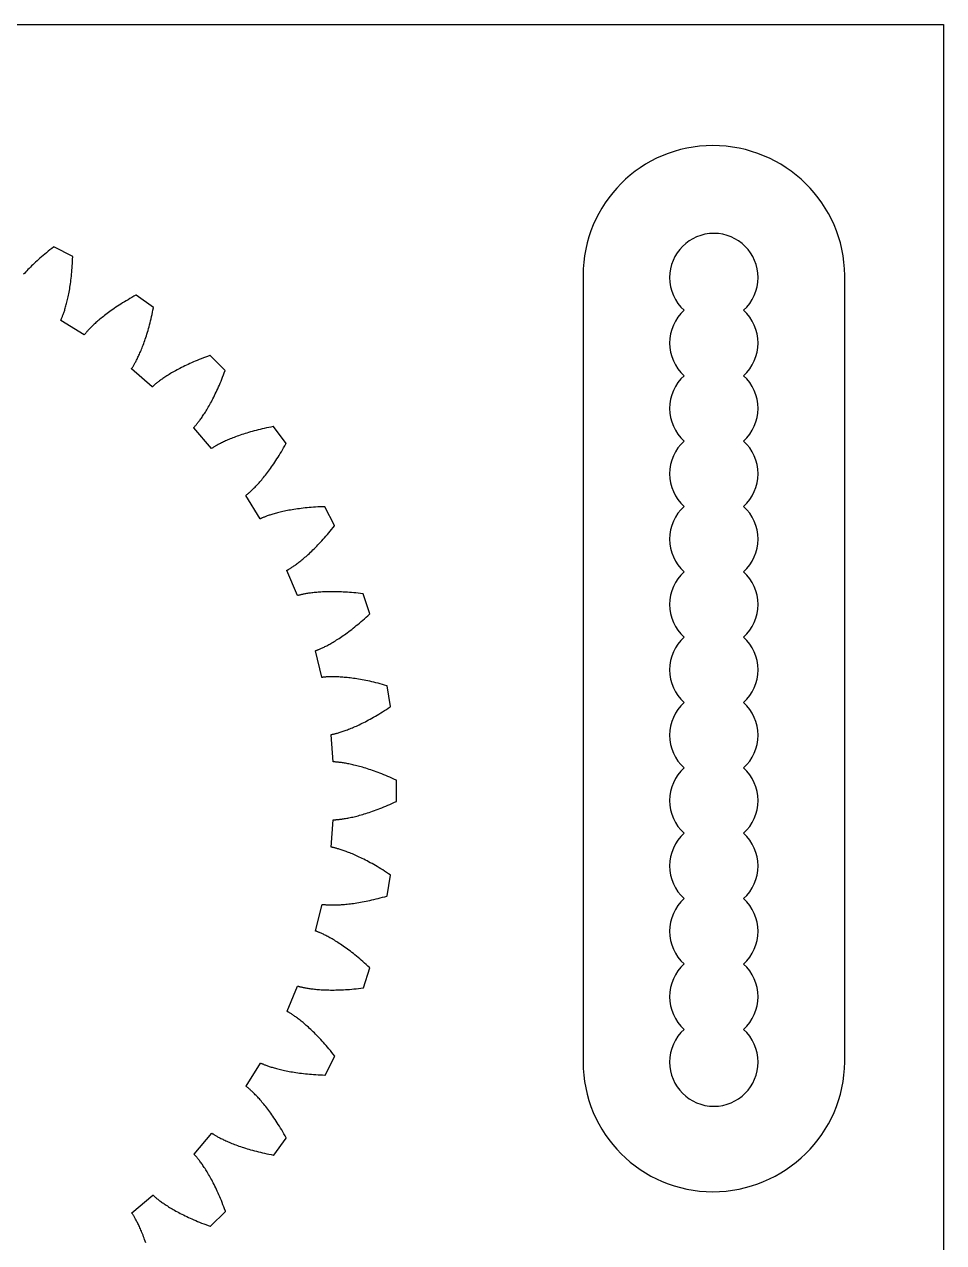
# Model space of a CAD drawing. Extents: x -2 to 209, y 10 to 300.
# Drawn here: x 103.7 to 209.2, y 160.7 to 300.5 of the extents above; entities that cross this region are included whole.
import ezdxf

# ---------------------------------------------------------------- set-up
doc = ezdxf.new("R2010")
doc.units = 0
doc.layers.add('snijden', color=7, linetype='CONTINUOUS')

msp = doc.modelspace()

# ---------------------------------------------------------------- linework, layer by layer
at = {"layer": 'snijden', "color": 7}
msp.add_lwpolyline([(-1.699724, 300.479777), (209.150286, 300.479777), (209.150286, 9.629767), (-1.699724, 9.629767), (-1.699724, 300.479777)], close=True, dxfattribs=at)
at = {"layer": 'snijden', "color": 1}
msp.add_lwpolyline([(117.642164, 160.689593), (117.579865, 160.871153), (117.517564, 161.047521), (117.455265, 161.218961), (117.393164, 161.385421), (117.331265, 161.546901), (117.269665, 161.703442), (117.208565, 161.855101), (117.147964, 162.001781), (117.087864, 162.143642), (117.028365, 162.280543), (116.969664, 162.412562), (116.911665, 162.539861), (116.854666, 162.662263), (116.798466, 162.779942), (116.743464, 162.892903), (116.689465, 163.001011), (116.636665, 163.104561), (116.585264, 163.203362), (116.535065, 163.297461), (116.486464, 163.387062), (116.439164, 163.472163), (116.393664, 163.552662), (116.349764, 163.628561), (116.307664, 163.700162), (116.267365, 163.767163), (116.228963, 163.829763), (116.192565, 163.888062), (116.158163, 163.942161), (116.125866, 163.991863), (116.095764, 164.037363), (116.067864, 164.078562), (116.042358, 164.115661), (116.046353, 164.126456), (118.439285, 166.157157), (118.450794, 166.160147), (118.483594, 166.129347), (118.520496, 166.095546), (118.560895, 166.058947), (118.605395, 166.019447), (118.653695, 165.977145), (118.706096, 165.932346), (118.762394, 165.884946), (118.822795, 165.834945), (118.887393, 165.782547), (118.956095, 165.727646), (119.029094, 165.670546), (119.106294, 165.611047), (119.187894, 165.549245), (119.273696, 165.485446), (119.363995, 165.419547), (119.458796, 165.351747), (119.558094, 165.282045), (119.661855, 165.210346), (119.770065, 165.136845), (119.883044, 165.061846), (120.000585, 164.985146), (120.122715, 164.906945), (120.249654, 164.827147), (120.381374, 164.746145), (120.517804, 164.663746), (120.658996, 164.580045), (120.805205, 164.495246), (120.956144, 164.409346), (121.112045, 164.322446), (121.272734, 164.234645), (121.438636, 164.146046), (121.609384, 164.056646), (121.785105, 163.966545), (121.966064, 163.875745), (122.151876, 163.784546), (122.342854, 163.692847), (122.538895, 163.600645), (122.740095, 163.508247), (122.946485, 163.415746), (123.158004, 163.323147), (123.374706, 163.230445), (123.596596, 163.137846), (123.823793, 163.045345), (124.056016, 162.953045), (124.293675, 162.860946), (124.536536, 162.769345), (124.784554, 162.678246), (125.038025, 162.587645), (125.070124, 162.576347), (125.071182, 162.576083), (125.071447, 162.576072), (126.791265, 164.285003), (126.791275, 164.285267), (126.790746, 164.286326), (126.779449, 164.318025), (126.688051, 164.569554), (126.596151, 164.815955), (126.50375, 165.057054), (126.41095, 165.293076), (126.317949, 165.523774), (126.224649, 165.749284), (126.131251, 165.969515), (126.037851, 166.184714), (125.944249, 166.394774), (125.850949, 166.599604), (125.75785, 166.799454), (125.66505, 166.994196), (125.57265, 167.183764), (125.480649, 167.368295), (125.389251, 167.547876), (125.298351, 167.722334), (125.20825, 167.891906), (125.119051, 168.056514), (125.03055, 168.216245), (124.942851, 168.371016), (124.856251, 168.520876), (124.77075, 168.665894), (124.686351, 168.806184), (124.603349, 168.941545), (124.521651, 169.072305), (124.44135, 169.198305), (124.362551, 169.319746), (124.285251, 169.436374), (124.209551, 169.548494), (124.13565, 169.656026), (124.06345, 169.758986), (123.993151, 169.857485), (123.92465, 169.951486), (123.858351, 170.041085), (123.794049, 170.126384), (123.731949, 170.207386), (123.671949, 170.283985), (123.614349, 170.356484), (123.559149, 170.424585), (123.506251, 170.488786), (123.455851, 170.548786), (123.408051, 170.604785), (123.362749, 170.656786), (123.320249, 170.704784), (123.280551, 170.748885), (123.24365, 170.789186), (123.209751, 170.825685), (123.178649, 170.858486), (123.180766, 170.869598), (125.224326, 173.247258), (125.235121, 173.251253), (125.272522, 173.225959), (125.314221, 173.198357), (125.36002, 173.168457), (125.410021, 173.136358), (125.464522, 173.102359), (125.52322, 173.066158), (125.586321, 173.027958), (125.653821, 172.987958), (125.725822, 172.946159), (125.802321, 172.902559), (125.883421, 172.857357), (125.969022, 172.810558), (126.059322, 172.762258), (126.154122, 172.712559), (126.253621, 172.661457), (126.357912, 172.609157), (126.466812, 172.555658), (126.58059, 172.501059), (126.699042, 172.445459), (126.822462, 172.388857), (126.95066, 172.331358), (127.083532, 172.273157), (127.22157, 172.214158), (127.364292, 172.154558), (127.512051, 172.094357), (127.6648, 172.033757), (127.82242, 171.972757), (127.985023, 171.911257), (128.15276, 171.849657), (128.325383, 171.787959), (128.503061, 171.726057), (128.68575, 171.664359), (128.873581, 171.602557), (129.06648, 171.541158), (129.26446, 171.479857), (129.46747, 171.419058), (129.675681, 171.358659), (129.88893, 171.298758), (130.107272, 171.239359), (130.330842, 171.180759), (130.559511, 171.122759), (130.79317, 171.065657), (131.032062, 171.009658), (131.276061, 170.954558), (131.525251, 170.900557), (131.77956, 170.847857), (132.038992, 170.796457), (132.303552, 170.746157), (132.33695, 170.740151), (132.338008, 170.739921), (132.338257, 170.740029), (133.767666, 172.695091), (133.767618, 172.69562), (133.767089, 172.696414), (133.750791, 172.726015), (133.621021, 172.960336), (133.491441, 173.189385), (133.362142, 173.413215), (133.233271, 173.631864), (133.105123, 173.845325), (132.977443, 174.053504), (132.850422, 174.256606), (132.724231, 174.454586), (132.598962, 174.647615), (132.474523, 174.835504), (132.351042, 175.018304), (132.228773, 175.196155), (132.107652, 175.369155), (131.987721, 175.537174), (131.869132, 175.700284), (131.751983, 175.858526), (131.636233, 176.012024), (131.522041, 176.160714), (131.409421, 176.304595), (131.298561, 176.443895), (131.18951, 176.578494), (131.082222, 176.708516), (130.976992, 176.833944), (130.873632, 176.954845), (130.772281, 177.071265), (130.673181, 177.183324), (130.576182, 177.290964), (130.481483, 177.394115), (130.389082, 177.493016), (130.299082, 177.587716), (130.211581, 177.678214), (130.126682, 177.764515), (130.04438, 177.846915), (129.964781, 177.925115), (129.887882, 177.999315), (129.813783, 178.069514), (129.74248, 178.136014), (129.674083, 178.198514), (129.608681, 178.257315), (129.546482, 178.312415), (129.487181, 178.363815), (129.431182, 178.411615), (129.378382, 178.455813), (129.328881, 178.496715), (129.282582, 178.534014), (129.239783, 178.568116), (129.200481, 178.598916), (129.164583, 178.626414), (129.165376, 178.637924), (130.809116, 181.303934), (130.819223, 181.30994), (130.860022, 181.290731), (130.905523, 181.269829), (130.955423, 181.247419), (131.009922, 181.223527), (131.069022, 181.198339), (131.132622, 181.171637), (131.201022, 181.143739), (131.274024, 181.114738), (131.351721, 181.084737), (131.434224, 181.053638), (131.521422, 181.021637), (131.613323, 180.988839), (131.710023, 180.955237), (131.811562, 180.920838), (131.917842, 180.885937), (132.029163, 180.850539), (132.145233, 180.814637), (132.266063, 180.778538), (132.391891, 180.742038), (132.522592, 180.705338), (132.658183, 180.668437), (132.798712, 180.631538), (132.944333, 180.594737), (133.094711, 180.557939), (133.250062, 180.521437), (133.410423, 180.485139), (133.575822, 180.449338), (133.746124, 180.414037), (133.921294, 180.379239), (134.101612, 180.345039), (134.286903, 180.311739), (134.477022, 180.279139), (134.672242, 180.247437), (134.872442, 180.216539), (135.077663, 180.186839), (135.287811, 180.158137), (135.502851, 180.130639), (135.722892, 180.104631), (135.947952, 180.079839), (136.177972, 180.056635), (136.412833, 180.035045), (136.652791, 180.015149), (136.897523, 179.996839), (137.147173, 179.980329), (137.401731, 179.96583), (137.661282, 179.95313), (137.925572, 179.942441), (138.194661, 179.933445), (138.228663, 179.932651), (138.229721, 179.932554), (138.229959, 179.932651), (139.333729, 182.085884), (139.33374, 182.086148), (139.332946, 182.086942), (139.312256, 182.113742), (139.147023, 182.325043), (138.982995, 182.531082), (138.820036, 182.732094), (138.658454, 182.928073), (138.498135, 183.118962), (138.339195, 183.304803), (138.181884, 183.485712), (138.026063, 183.661652), (137.871824, 183.832774), (137.719316, 183.999022), (137.568675, 184.160452), (137.419855, 184.317173), (137.273014, 184.469123), (137.128126, 184.616433), (136.985274, 184.759144), (136.844595, 184.897312), (136.706115, 185.030942), (136.569916, 185.160083), (136.436026, 185.284744), (136.304674, 185.405013), (136.175634, 185.521093), (136.049266, 185.632853), (135.925494, 185.740404), (135.804333, 185.843742), (135.686035, 185.943043), (135.570426, 186.038243), (135.457774, 186.129442), (135.347924, 186.216643), (135.241194, 186.300143), (135.137374, 186.379743), (135.036724, 186.455543), (134.939125, 186.527542), (134.845025, 186.596043), (134.754025, 186.661043), (134.666323, 186.722341), (134.582024, 186.780042), (134.501223, 186.834644), (134.423825, 186.885944), (134.350024, 186.933841), (134.279825, 186.978442), (134.213224, 187.020143), (134.150425, 187.058643), (134.091423, 187.094242), (134.036025, 187.126842), (133.984524, 187.156544), (133.936925, 187.183542), (133.893123, 187.207751), (133.853523, 187.229341), (133.85273, 187.240851), (135.056258, 190.129481), (135.065254, 190.136466), (135.108754, 190.123872), (135.156953, 190.110273), (135.209754, 190.095879), (135.267454, 190.080692), (135.329755, 190.064791), (135.397055, 190.048387), (135.468955, 190.03148), (135.545655, 190.01407), (135.627155, 189.996475), (135.713454, 189.978484), (135.804555, 189.960492), (135.900554, 189.942289), (136.001395, 189.924085), (136.107014, 189.905988), (136.217514, 189.887996), (136.333055, 189.87019), (136.453245, 189.852701), (136.578414, 189.835794), (136.708433, 189.819205), (136.843254, 189.803303), (136.983055, 189.78801), (137.127774, 189.773299), (137.277173, 189.759594), (137.431624, 189.74618), (137.590734, 189.73467), (137.754894, 189.72406), (137.923754, 189.714059), (138.097495, 189.705063), (138.276134, 189.698052), (138.459594, 189.692046), (138.647773, 189.688051), (138.840766, 189.685934), (139.038573, 189.684876), (139.241183, 189.685405), (139.448463, 189.687521), (139.660484, 189.691517), (139.877255, 189.697523), (140.098695, 189.705513), (140.324845, 189.716123), (140.555615, 189.729035), (140.791083, 189.744142), (141.031203, 189.761631), (141.275774, 189.781528), (141.524945, 189.804123), (141.778715, 189.829232), (142.036885, 189.857133), (142.299664, 189.887734), (142.566874, 189.921233), (142.600474, 189.925228), (142.601532, 189.925408), (142.601773, 189.925517), (143.352763, 192.223838), (143.352652, 192.224077), (143.351859, 192.22487), (143.327252, 192.247968), (143.130791, 192.431026), (142.936243, 192.609127), (142.743753, 192.782358), (142.553293, 192.950686), (142.364783, 193.114357), (142.178672, 193.273308), (141.994713, 193.427428), (141.813063, 193.577058), (141.633893, 193.722137), (141.457071, 193.862596), (141.282793, 193.998677), (141.111232, 194.130318), (140.942153, 194.257699), (140.775812, 194.380637), (140.612302, 194.499467), (140.451594, 194.614037), (140.293783, 194.724368), (140.138901, 194.830786), (139.987113, 194.933217), (139.838422, 195.031618), (139.692772, 195.126217), (139.550283, 195.216916), (139.411094, 195.303917), (139.275182, 195.387218), (139.142623, 195.466818), (139.013541, 195.542917), (138.887814, 195.615418), (138.765632, 195.684618), (138.646993, 195.750417), (138.532023, 195.812917), (138.420713, 195.872017), (138.312962, 195.928217), (138.209113, 195.981218), (138.109074, 196.031216), (138.012871, 196.078217), (137.920373, 196.122217), (137.831973, 196.163516), (137.747573, 196.201918), (137.667172, 196.237816), (137.590773, 196.271217), (137.518672, 196.301917), (137.450473, 196.330217), (137.386272, 196.356225), (137.326473, 196.379826), (137.271072, 196.401231), (137.219772, 196.42044), (137.172872, 196.437452), (137.130174, 196.452666), (137.127184, 196.463858), (137.860823, 199.503976), (137.868813, 199.512972), (137.913613, 199.506966), (137.963312, 199.50096), (138.017911, 199.494954), (138.077112, 199.488948), (138.141313, 199.483947), (138.210113, 199.478946), (138.283812, 199.47294), (138.362214, 199.466934), (138.445513, 199.461934), (138.533513, 199.457938), (138.626313, 199.453943), (138.724113, 199.450953), (138.826581, 199.448837), (138.933793, 199.44672), (139.045762, 199.446191), (139.162602, 199.44672), (139.284083, 199.447778), (139.410263, 199.449895), (139.541332, 199.45389), (139.677071, 199.458891), (139.817512, 199.465902), (139.962731, 199.473893), (140.112493, 199.483894), (140.267042, 199.495086), (140.426083, 199.507971), (140.589863, 199.522761), (140.758193, 199.539351), (140.931162, 199.558057), (141.108742, 199.578747), (141.290773, 199.60166), (141.477333, 199.626769), (141.668283, 199.654069), (141.863863, 199.683768), (142.063862, 199.715971), (142.268152, 199.750668), (142.476963, 199.787969), (142.690083, 199.827969), (142.907372, 199.87067), (143.129093, 199.91617), (143.354994, 199.964668), (143.585102, 200.01617), (143.819523, 200.070769), (144.057952, 200.128469), (144.300472, 200.189368), (144.547212, 200.25367), (144.797833, 200.321269), (145.052452, 200.392269), (145.310982, 200.466969), (145.343584, 200.476971), (145.344642, 200.477235), (145.344907, 200.477404), (145.724499, 202.864094), (145.724338, 202.864359), (145.723544, 202.864888), (145.695445, 202.883885), (145.472555, 203.034147), (145.252435, 203.179835), (145.035045, 203.321075), (144.820293, 203.457706), (144.608465, 203.590106), (144.399585, 203.718167), (144.193665, 203.841896), (143.990663, 203.961406), (143.790805, 204.076807), (143.594045, 204.188207), (143.400555, 204.295556), (143.210343, 204.398815), (143.023304, 204.498317), (142.839665, 204.594115), (142.659534, 204.685917), (142.482644, 204.774116), (142.309405, 204.858717), (142.139765, 204.939817), (141.973604, 205.017316), (141.811155, 205.091415), (141.652543, 205.162215), (141.497603, 205.229715), (141.346394, 205.294017), (141.199095, 205.355117), (141.055595, 205.413217), (140.916004, 205.468116), (140.780463, 205.520315), (140.648904, 205.569716), (140.521394, 205.616317), (140.397984, 205.660216), (140.278705, 205.701417), (140.163465, 205.740015), (140.052533, 205.776215), (139.945904, 205.809915), (139.843343, 205.841416), (139.745143, 205.870616), (139.651444, 205.897717), (139.561845, 205.92272), (139.476845, 205.945606), (139.396044, 205.966614), (139.319844, 205.985902), (139.248145, 206.003206), (139.180845, 206.018896), (139.117943, 206.032998), (139.059843, 206.045407), (139.006143, 206.056599), (138.956944, 206.066706), (138.912544, 206.074697), (138.907544, 206.085306), (139.153294, 209.202085), (139.1593, 209.212086), (139.204499, 209.213144), (139.254399, 209.215261), (139.3092, 209.218251), (139.368699, 209.222246), (139.4329, 209.226241), (139.501899, 209.231242), (139.5755, 209.237248), (139.653899, 209.244259), (139.736899, 209.25225), (139.824399, 209.262251), (139.9168, 209.273046), (140.013701, 209.285138), (140.11529, 209.298843), (140.22142, 209.314057), (140.332158, 209.330752), (140.44744, 209.349352), (140.567169, 209.369751), (140.6915, 209.391844), (140.820291, 209.416053), (140.953458, 209.442141), (141.09119, 209.470441), (141.23321, 209.500942), (141.37975, 209.533642), (141.530491, 209.568641), (141.685658, 209.606241), (141.84499, 209.646341), (142.008659, 209.689043), (142.176579, 209.734342), (142.34868, 209.782343), (142.52484, 209.83324), (142.70518, 209.886842), (142.889549, 209.943543), (143.07798, 210.00314), (143.27038, 210.065941), (143.466741, 210.131942), (143.667059, 210.201241), (143.871169, 210.273743), (144.079129, 210.349641), (144.290889, 210.42914), (144.506461, 210.512143), (144.72558, 210.598741), (144.948389, 210.689041), (145.174899, 210.783142), (145.404859, 210.880943), (145.638279, 210.982731), (145.875161, 211.088511), (146.115511, 211.198271), (146.359139, 211.312103), (146.389741, 211.326602), (146.390799, 211.327131), (146.390979, 211.327369), (146.389921, 213.743801), (146.38982, 213.744049), (146.388762, 213.744579), (146.358062, 213.759184), (146.114294, 213.873015), (145.873872, 213.982674), (145.636835, 214.088333), (145.403303, 214.190023), (145.173253, 214.287924), (144.946703, 214.381825), (144.723824, 214.472225), (144.504574, 214.558625), (144.289034, 214.641624), (144.077163, 214.721023), (143.869114, 214.797025), (143.664853, 214.869523), (143.464545, 214.938725), (143.268152, 215.004723), (143.075663, 215.067524), (142.887152, 215.127225), (142.702793, 215.183825), (142.522414, 215.237424), (142.346204, 215.288224), (142.174084, 215.336124), (142.006193, 215.381423), (141.842543, 215.424124), (141.683004, 215.464124), (141.527892, 215.501724), (141.377072, 215.536824), (141.230554, 215.569524), (141.088472, 215.600123), (140.950773, 215.628425), (140.817544, 215.654513), (140.688703, 215.678617), (140.564373, 215.700815), (140.444604, 215.721214), (140.329232, 215.739603), (140.218533, 215.756404), (140.112374, 215.771512), (140.010782, 215.785217), (139.913783, 215.797309), (139.821483, 215.808315), (139.733782, 215.817311), (139.650782, 215.825302), (139.572384, 215.832313), (139.498784, 215.838319), (139.429784, 215.84332), (139.365583, 215.847315), (139.306184, 215.850305), (139.251383, 215.852421), (139.201382, 215.854538), (139.156083, 215.855596), (139.149071, 215.865783), (138.900763, 218.982543), (138.904758, 218.993152), (138.949258, 219.001143), (138.998256, 219.011144), (139.051956, 219.022045), (139.110257, 219.03456), (139.173058, 219.048662), (139.240458, 219.064272), (139.312057, 219.081682), (139.388257, 219.100785), (139.468958, 219.121793), (139.554058, 219.144891), (139.643556, 219.169788), (139.737357, 219.196987), (139.835557, 219.226089), (139.938027, 219.257688), (140.044646, 219.291388), (140.155618, 219.32779), (140.270688, 219.36639), (140.389938, 219.407688), (140.513308, 219.451488), (140.640848, 219.497988), (140.772399, 219.547388), (140.907897, 219.599689), (141.047338, 219.654889), (141.190737, 219.712888), (141.338088, 219.774089), (141.489168, 219.838388), (141.644087, 219.905888), (141.802736, 219.976789), (141.965116, 220.050988), (142.131116, 220.128588), (142.300796, 220.209588), (142.473968, 220.294289), (142.650657, 220.382488), (142.830788, 220.474388), (143.014308, 220.570088), (143.201226, 220.66959), (143.391488, 220.77305), (143.584967, 220.880388), (143.781568, 220.991839), (143.981308, 221.107308), (144.184058, 221.226839), (144.389988, 221.350677), (144.598848, 221.478688), (144.810528, 221.611138), (145.025097, 221.747909), (145.242436, 221.889218), (145.462477, 222.034908), (145.685118, 222.185229), (145.713117, 222.204226), (145.71391, 222.20502), (145.714101, 222.205239), (145.332461, 224.59191), (145.332222, 224.59209), (145.331164, 224.592355), (145.298464, 224.602356), (145.039905, 224.676955), (144.785186, 224.747956), (144.534424, 224.815655), (144.287785, 224.879856), (144.045186, 224.940655), (143.806595, 224.998255), (143.572296, 225.052857), (143.342066, 225.104157), (143.116184, 225.152655), (142.894405, 225.198156), (142.676914, 225.240857), (142.463885, 225.280756), (142.255015, 225.317856), (142.050624, 225.352455), (141.850716, 225.384655), (141.655165, 225.414257), (141.464096, 225.441657), (141.277565, 225.46666), (141.095415, 225.489467), (140.917935, 225.510263), (140.744956, 225.528864), (140.576594, 225.545559), (140.412854, 225.560349), (140.253614, 225.572837), (140.099214, 225.584241), (139.949304, 225.593237), (139.804214, 225.601227), (139.663715, 225.607233), (139.527984, 225.612234), (139.397026, 225.616229), (139.270666, 225.619219), (139.149185, 225.621335), (139.032456, 225.621865), (138.920366, 225.621335), (138.813196, 225.619219), (138.710744, 225.616229), (138.612946, 225.613239), (138.520146, 225.609244), (138.432045, 225.605249), (138.348746, 225.600248), (138.270345, 225.595247), (138.196746, 225.590247), (138.127846, 225.584241), (138.063846, 225.578235), (138.004645, 225.572229), (137.950144, 225.566223), (137.900444, 225.560217), (137.855645, 225.554211), (137.847655, 225.562201), (137.111465, 228.602179), (137.114455, 228.613291), (137.157055, 228.628505), (137.204056, 228.645703), (137.255255, 228.664806), (137.310855, 228.686316), (137.370656, 228.709917), (137.434555, 228.73582), (137.502754, 228.76412), (137.575055, 228.794819), (137.651355, 228.82812), (137.731754, 228.864018), (137.816254, 228.902619), (137.904556, 228.94392), (137.996954, 228.988021), (138.093156, 229.035119), (138.193166, 229.084919), (138.297094, 229.13792), (138.404616, 229.19402), (138.515995, 229.253318), (138.630845, 229.315818), (138.749484, 229.38162), (138.871566, 229.450819), (138.997206, 229.523418), (139.126275, 229.59942), (139.258805, 229.67912), (139.394586, 229.762319), (139.533696, 229.849419), (139.676034, 229.940119), (139.821565, 230.03472), (139.970346, 230.133219), (140.122024, 230.235589), (140.276826, 230.342079), (140.434494, 230.45259), (140.595144, 230.56716), (140.758566, 230.68599), (140.924785, 230.808971), (141.093724, 230.93632), (141.265235, 231.067979), (141.439405, 231.20416), (141.616105, 231.34477), (141.795204, 231.489788), (141.976605, 231.639418), (142.160485, 231.793631), (142.346556, 231.952709), (142.534804, 232.116369), (142.725174, 232.28474), (142.917556, 232.45805), (143.111895, 232.63612), (143.308184, 232.819248), (143.33279, 232.842452), (143.333584, 232.843246), (143.333785, 232.843466), (142.580855, 235.141668), (142.58059, 235.141676), (142.579532, 235.141941), (142.545829, 235.146941), (142.278589, 235.18034), (142.015861, 235.210841), (141.75768, 235.238641), (141.50394, 235.263644), (141.25475, 235.286054), (141.010021, 235.305951), (140.77002, 235.32344), (140.534501, 235.338547), (140.303771, 235.351538), (140.07765, 235.362439), (139.856141, 235.371435), (139.639381, 235.378446), (139.427281, 235.382442), (139.21998, 235.384558), (139.01737, 235.385087), (138.819641, 235.384294), (138.626601, 235.381304), (138.43844, 235.377309), (138.255031, 235.371303), (138.07639, 235.364291), (137.902651, 235.356301), (137.733741, 235.3463), (137.56966, 235.335505), (137.410481, 235.323519), (137.256091, 235.310607), (137.10662, 235.296796), (136.962002, 235.282191), (136.82222, 235.266792), (136.68743, 235.250785), (136.557441, 235.23409), (136.432271, 235.217077), (136.312021, 235.199482), (136.196649, 235.181782), (136.086091, 235.163684), (135.98049, 235.145587), (135.879642, 235.127277), (135.783741, 235.10918), (135.692642, 235.090977), (135.60634, 235.073064), (135.52474, 235.055364), (135.448141, 235.03806), (135.37624, 235.021259), (135.309041, 235.004855), (135.246642, 234.989059), (135.189039, 234.973951), (135.13634, 234.959452), (135.088241, 234.945853), (135.044741, 234.933259), (135.035745, 234.94027), (133.829867, 237.82866), (133.830925, 237.840169), (133.870724, 237.86168), (133.914324, 237.885889), (133.961825, 237.912991), (134.013424, 237.94269), (134.068725, 237.97539), (134.127724, 238.010889), (134.190724, 238.049291), (134.257224, 238.090989), (134.327424, 238.135889), (134.401224, 238.183789), (134.478525, 238.234989), (134.559323, 238.289591), (134.643625, 238.347489), (134.731223, 238.408791), (134.822025, 238.47369), (134.916225, 238.542188), (135.013724, 238.61429), (135.114295, 238.69009), (135.218003, 238.769791), (135.324694, 238.85319), (135.434435, 238.94049), (135.547095, 239.031789), (135.662485, 239.126989), (135.780875, 239.22629), (135.901893, 239.32976), (136.025615, 239.437311), (136.151855, 239.54901), (136.280795, 239.665091), (136.412015, 239.78551), (136.545825, 239.910251), (136.681924, 240.03932), (136.820185, 240.17298), (136.960814, 240.31115), (137.103493, 240.453851), (137.248294, 240.60125), (137.395103, 240.75329), (137.543733, 240.91005), (137.694363, 241.071449), (137.846604, 241.237761), (138.000724, 241.408959), (138.156384, 241.584881), (138.313573, 241.765819), (138.472315, 241.951789), (138.632464, 242.142731), (138.793924, 242.338578), (138.956685, 242.539651), (139.120523, 242.74582), (139.285554, 242.95714), (139.306244, 242.983839), (139.306774, 242.984633), (139.306903, 242.984897), (138.201392, 245.137867), (138.201127, 245.137986), (138.200069, 245.137976), (138.166168, 245.136917), (137.89696, 245.128927), (137.632699, 245.118132), (137.373238, 245.105432), (137.118648, 245.090721), (136.868929, 245.074211), (136.62424, 245.055902), (136.384308, 245.035794), (136.14948, 245.013992), (135.919538, 244.990788), (135.694478, 244.966076), (135.47443, 244.939988), (135.259379, 244.91249), (135.04917, 244.883989), (134.844039, 244.854189), (134.643868, 244.823389), (134.44878, 244.791589), (134.258539, 244.758788), (134.0734, 244.725289), (133.8931, 244.691089), (133.717908, 244.656188), (133.547638, 244.620789), (133.382359, 244.584989), (133.222018, 244.548889), (133.066668, 244.51239), (132.91625, 244.475589), (132.770848, 244.43869), (132.630209, 244.401788), (132.494578, 244.364789), (132.363969, 244.327988), (132.2382, 244.291489), (132.11733, 244.25509), (132.001239, 244.219088), (131.89013, 244.18369), (131.78381, 244.148688), (131.682278, 244.11429), (131.585578, 244.08059), (131.493779, 244.047789), (131.40658, 244.01569), (131.324279, 243.984588), (131.246478, 243.954489), (131.173479, 243.925488), (131.10518, 243.897688), (131.041479, 243.87109), (130.982379, 243.845796), (130.927978, 243.821904), (130.877979, 243.799414), (130.83258, 243.778724), (130.791678, 243.759515), (130.781676, 243.765521), (129.135637, 246.431121), (129.135108, 246.442525), (129.170909, 246.470026), (129.210207, 246.500826), (129.253009, 246.534925), (129.299208, 246.572226), (129.348709, 246.613025), (129.401409, 246.657425), (129.457408, 246.705127), (129.516608, 246.756527), (129.578809, 246.811627), (129.644108, 246.870526), (129.712408, 246.933025), (129.783708, 246.999526), (129.857709, 247.069826), (129.93451, 247.144126), (130.01411, 247.222226), (130.096308, 247.304527), (130.18121, 247.390927), (130.26861, 247.481425), (130.35851, 247.576325), (130.45081, 247.675227), (130.545409, 247.778597), (130.64231, 247.886176), (130.741309, 247.998167), (130.84257, 248.114615), (130.945848, 248.235585), (131.051059, 248.361045), (131.15821, 248.490966), (131.267189, 248.625597), (131.378, 248.764945), (131.490379, 248.908905), (131.604409, 249.057646), (131.719968, 249.211107), (131.837128, 249.369465), (131.955519, 249.532575), (132.075327, 249.700657), (132.196329, 249.873597), (132.31844, 250.051526), (132.441849, 250.234356), (132.566018, 250.422306), (132.691209, 250.615195), (132.817288, 250.813256), (132.94401, 251.016367), (133.071568, 251.224787), (133.199658, 251.438205), (133.328219, 251.656756), (133.457328, 251.880615), (133.58667, 252.109797), (133.716369, 252.344046), (133.732455, 252.373846), (133.732984, 252.374904), (133.733006, 252.375169), (132.301935, 254.329947), (132.301755, 254.330029), (132.300697, 254.329828), (132.267296, 254.323822), (132.002787, 254.273623), (131.743408, 254.222024), (131.489088, 254.169224), (131.240017, 254.115124), (130.996036, 254.060123), (130.757208, 254.004023), (130.523496, 253.946823), (130.294946, 253.888823), (130.071556, 253.830123), (129.853137, 253.770724), (129.639936, 253.710722), (129.431907, 253.650222), (129.228876, 253.589323), (129.030936, 253.528122), (128.838116, 253.466522), (128.650368, 253.404723), (128.467556, 253.342922), (128.289997, 253.281023), (128.117388, 253.219224), (127.949796, 253.157624), (127.787228, 253.096222), (127.629626, 253.035124), (127.476917, 252.974423), (127.329247, 252.914223), (127.186436, 252.854623), (127.048596, 252.795623), (126.915696, 252.737322), (126.787526, 252.679823), (126.664297, 252.623324), (126.545816, 252.567624), (126.432088, 252.513022), (126.323257, 252.459423), (126.218998, 252.407122), (126.119496, 252.356124), (126.024698, 252.306324), (125.934496, 252.258122), (125.848996, 252.211222), (125.767896, 252.166124), (125.691397, 252.122523), (125.619298, 252.080722), (125.551798, 252.040722), (125.488597, 252.002622), (125.429896, 251.966422), (125.375596, 251.932322), (125.325497, 251.900223), (125.279698, 251.870322), (125.238198, 251.842623), (125.200897, 251.817329), (125.189996, 251.821324), (123.144537, 254.198423), (123.141547, 254.209827), (123.172548, 254.242426), (123.206648, 254.279026), (123.243546, 254.319126), (123.283247, 254.363325), (123.325848, 254.411325), (123.370848, 254.463326), (123.418547, 254.519326), (123.468948, 254.579325), (123.521748, 254.643426), (123.577048, 254.711625), (123.634548, 254.784126), (123.694447, 254.860725), (123.756648, 254.941725), (123.820849, 255.026926), (123.887148, 255.116524), (123.955448, 255.210526), (124.025647, 255.309125), (124.097846, 255.412157), (124.171747, 255.519596), (124.247249, 255.631777), (124.324449, 255.748476), (124.403146, 255.869746), (124.483548, 255.995796), (124.565148, 256.126585), (124.648148, 256.262046), (124.732349, 256.402257), (124.817648, 256.547436), (124.904048, 256.697315), (124.991447, 256.852125), (125.079847, 257.011677), (125.169046, 257.176406), (125.259047, 257.345965), (125.349749, 257.520455), (125.441049, 257.700136), (125.532748, 257.884646), (125.624947, 258.074296), (125.717647, 258.268945), (125.810648, 258.468745), (125.903747, 258.673686), (125.996949, 258.883725), (126.090347, 259.098906), (126.183549, 259.319235), (126.276547, 259.544866), (126.369347, 259.775456), (126.461949, 260.011456), (126.554249, 260.252627), (126.645948, 260.498917), (126.737046, 260.750615), (126.74845, 260.782516), (126.748715, 260.783574), (126.748733, 260.783839), (125.027473, 262.492367), (125.027208, 262.492378), (125.02615, 262.491848), (124.994048, 262.480657), (124.7408, 262.389957), (124.492718, 262.298758), (124.249979, 262.207056), (124.012349, 262.114957), (123.78009, 262.022657), (123.553048, 261.930059), (123.331319, 261.837357), (123.114649, 261.744657), (122.903178, 261.651857), (122.69696, 261.559356), (122.495749, 261.466958), (122.299688, 261.374756), (122.108838, 261.283057), (121.923069, 261.191657), (121.742269, 261.100857), (121.566628, 261.010658), (121.395908, 260.921157), (121.230189, 260.832556), (121.069378, 260.744757), (120.913578, 260.657857), (120.762699, 260.571958), (120.6167, 260.487159), (120.475468, 260.403357), (120.339189, 260.320857), (120.207569, 260.239757), (120.080699, 260.160057), (119.958448, 260.081756), (119.841039, 260.005059), (119.728168, 259.929856), (119.619908, 259.856458), (119.516258, 259.784759), (119.417259, 259.714956), (119.322559, 259.646958), (119.232458, 259.581157), (119.146558, 259.517458), (119.064958, 259.455757), (118.987858, 259.396258), (118.91486, 259.339058), (118.846259, 259.284257), (118.781759, 259.231758), (118.721359, 259.181657), (118.665059, 259.134257), (118.612759, 259.089256), (118.564459, 259.047058), (118.520059, 259.007656), (118.479559, 258.970959), (118.44296, 258.937259), (118.409958, 258.906358), (118.398766, 258.908475), (116.004067, 260.938705), (116.000072, 260.949394), (116.025578, 260.986494), (116.053378, 261.027893), (116.083477, 261.073393), (116.115777, 261.123093), (116.150078, 261.177192), (116.186577, 261.235493), (116.224976, 261.298194), (116.265177, 261.365292), (116.307277, 261.436793), (116.351177, 261.512792), (116.396677, 261.593294), (116.443779, 261.678294), (116.492377, 261.767893), (116.542378, 261.861995), (116.593776, 261.960793), (116.646478, 262.064353), (116.700276, 262.172483), (116.755278, 262.285463), (116.811277, 262.403083), (116.868279, 262.525644), (116.926177, 262.652943), (116.984777, 262.784904), (117.044176, 262.921963), (117.104276, 263.063684), (117.164877, 263.210404), (117.225876, 263.362084), (117.287278, 263.518614), (117.349077, 263.680084), (117.410976, 263.846642), (117.472979, 264.018063), (117.535277, 264.194503), (117.597277, 264.375923), (117.659478, 264.562433), (117.721277, 264.754004), (117.782978, 264.950592), (117.844178, 265.152194), (117.904977, 265.358963), (117.965278, 265.570733), (118.024878, 265.787554), (118.083777, 266.009574), (118.141978, 266.236652), (118.199376, 266.468684), (118.255777, 266.705923), (118.311179, 266.948244), (118.365476, 267.195682), (118.418478, 267.448232), (118.470177, 267.705884), (118.520678, 267.968604), (118.526684, 268.001804), (118.526915, 268.002863), (118.526806, 268.003103), (116.557795, 269.423291), (116.557266, 269.423252), (116.556472, 269.422723), (116.526675, 269.406636), (116.290765, 269.277826), (116.060175, 269.149196), (115.834843, 269.020868), (115.614715, 268.892937), (115.399815, 268.765728), (115.190244, 268.638987), (114.985763, 268.512897), (114.786455, 268.387646), (114.592134, 268.263287), (114.402973, 268.139766), (114.218934, 268.017187), (114.039893, 267.895807), (113.865745, 267.775556), (113.696594, 267.656518), (113.532404, 267.538786), (113.373093, 267.422496), (113.218574, 267.307577), (113.068883, 267.194217), (112.924045, 267.082417), (112.783803, 266.972358), (112.648315, 266.864096), (112.517423, 266.757588), (112.391164, 266.653117), (112.269463, 266.550506), (112.152263, 266.449877), (112.039463, 266.351476), (111.931114, 266.255176), (111.827273, 266.161177), (111.727673, 266.069378), (111.632373, 265.980078), (111.541274, 265.893276), (111.454475, 265.808977), (111.371473, 265.727277), (111.292775, 265.648277), (111.218072, 265.571876), (111.147373, 265.498277), (111.080574, 265.427477), (111.017674, 265.359577), (110.958373, 265.294678), (110.902874, 265.232876), (110.851074, 265.173977), (110.802973, 265.118378), (110.758473, 265.065977), (110.717274, 265.016878), (110.679674, 264.970878), (110.645374, 264.928378), (110.614473, 264.889476), (110.586875, 264.853876), (110.575365, 264.85467), (107.890437, 266.487919), (107.884431, 266.498026), (107.903719, 266.538529), (107.924727, 266.583728), (107.947322, 266.633326), (107.97132, 266.687529), (107.99672, 266.746227), (108.02352, 266.809428), (108.051621, 266.877328), (108.080821, 266.949829), (108.11102, 267.027026), (108.14232, 267.108828), (108.17452, 267.195428), (108.207619, 267.286728), (108.241521, 267.382727), (108.27612, 267.483557), (108.31122, 267.589097), (108.34692, 267.699637), (108.38312, 267.814897), (108.419519, 267.934896), (108.45632, 268.059838), (108.493221, 268.189627), (108.530321, 268.324278), (108.567421, 268.463838), (108.60442, 268.608438), (108.64142, 268.757788), (108.67812, 268.912048), (108.714619, 269.071298), (108.750621, 269.235556), (108.78612, 269.404678), (108.821119, 269.578628), (108.855521, 269.757698), (108.889019, 269.941719), (108.92182, 270.130507), (108.953721, 270.324378), (108.984719, 270.523199), (109.014519, 270.726997), (109.043219, 270.935708), (109.07082, 271.149248), (109.097014, 271.367778), (109.121911, 271.591277), (109.145221, 271.819718), (109.166917, 272.052967), (109.187025, 272.291258), (109.205414, 272.534297), (109.222003, 272.782227), (109.236502, 273.035047), (109.249096, 273.292807), (109.259785, 273.555276), (109.268781, 273.822508), (109.269575, 273.856308), (109.269683, 273.857367), (109.269564, 273.857616), (107.101113, 274.954435), (107.100849, 274.954456), (107.100055, 274.953663), (107.073155, 274.933052), (106.860435, 274.769012), (106.653015, 274.606161), (106.450667, 274.44439), (106.253386, 274.283981), (106.061227, 274.124821), (105.874145, 273.967031), (105.692017, 273.81085), (105.514907, 273.656151), (105.342645, 273.503021), (105.175296, 273.35161), (105.012797, 273.202052), (104.855047, 273.05429), (104.702076, 272.90851), (104.553795, 272.764651), (104.410145, 272.622832), (104.271067, 272.483171), (104.136555, 272.34567), (104.006557, 272.210452), (103.881073, 272.07752), (103.760013, 271.947102), (103.643165, 271.81899)], dxfattribs=at)
at = {"layer": 'snijden', "color": 7}
for points in [[(167.802208, 271.66993), (167.802208, 181.44908)], [(197.802208, 181.44892), (197.802208, 271.67009)]]:
    msp.add_lwpolyline(points, dxfattribs=at)
for points in [[(182.680368, 286.57961), (174.463258, 286.57939), (167.802118, 279.90413), (167.802208, 271.66993)], [(197.802208, 271.67009), (197.802298, 279.9045), (190.897678, 286.57967), (182.680368, 286.57961)], [(182.801992, 276.495239), (179.999237, 276.495033), (177.727286, 274.222852), (177.727366, 271.420097)], [(187.877134, 271.420097), (187.877213, 274.223053), (185.604948, 276.495319), (182.801992, 276.495239)], [(177.727366, 271.420097), (177.729747, 269.991746), (178.333735, 268.630481), (179.391346, 267.670456)], [(186.213151, 267.66994), (187.270897, 268.630087), (187.874999, 269.991567), (187.877134, 271.420097)], [(179.391346, 267.670456), (178.3336, 266.71031), (177.729501, 265.34883), (177.727366, 263.920297)], [(187.877134, 263.920297), (187.874753, 265.34865), (187.270765, 266.709916), (186.213151, 267.66994)], [(177.727366, 263.920297), (177.729747, 262.491947), (178.333735, 261.130681), (179.391346, 260.170657)], [(186.213151, 260.170138), (187.270897, 261.130285), (187.874999, 262.491764), (187.877134, 263.920297)], [(179.391346, 260.170657), (178.3336, 259.21051), (177.729501, 257.849031), (177.727366, 256.420498)], [(187.877134, 256.420498), (187.874753, 257.848848), (187.270765, 259.210113), (186.213151, 260.170138)], [(177.727366, 256.420498), (177.729482, 254.991965), (178.3336, 253.630485), (179.391346, 252.670338)], [(186.213151, 252.669822), (187.271029, 253.630091), (187.875144, 254.991785), (187.877134, 256.420498)], [(179.391346, 252.670338), (178.3336, 251.710192), (177.729501, 250.348712), (177.727366, 248.920179)], [(187.877134, 248.920179), (187.874753, 250.348532), (187.270765, 251.709798), (186.213151, 252.669822)], [(177.727366, 248.920179), (177.729747, 247.491829), (178.333735, 246.130563), (179.391346, 245.170539)], [(186.213151, 245.17002), (187.270897, 246.130167), (187.874999, 247.491646), (187.877134, 248.920179)], [(179.391346, 245.170539), (178.3336, 244.210392), (177.729501, 242.848913), (177.727366, 241.42038)], [(187.877134, 241.42038), (187.874753, 242.84873), (187.270765, 244.209995), (186.213151, 245.17002)], [(177.727366, 241.42038), (177.729747, 239.992026), (178.333732, 238.630764), (179.391346, 237.670736)], [(186.213151, 237.67022), (187.270897, 238.630367), (187.874999, 239.991847), (187.877134, 241.42038)], [(179.391346, 237.670736), (178.333468, 236.710468), (177.729355, 235.348774), (177.727366, 233.920061)], [(187.877134, 233.920061), (187.875017, 235.348594), (187.270897, 236.710074), (186.213151, 237.67022)], [(177.727366, 233.920061), (177.729747, 232.491711), (178.333735, 231.130445), (179.391346, 230.170421)], [(186.213151, 230.169905), (187.270897, 231.130051), (187.874999, 232.491531), (187.877134, 233.920061)], [(179.391346, 230.170421), (178.3336, 229.210274), (177.729501, 227.848795), (177.727366, 226.420262)], [(187.877134, 226.420262), (187.874753, 227.848615), (187.270765, 229.20988), (186.213151, 230.169905)], [(177.727366, 226.420262), (177.729747, 224.991908), (178.333732, 223.630646), (179.391346, 222.670618)], [(186.213151, 222.670102), (187.270897, 223.630249), (187.874999, 224.991729), (187.877134, 226.420262)], [(179.391346, 222.670618), (178.333603, 221.710472), (177.729501, 220.348992), (177.727366, 218.920462)], [(187.877134, 218.920462), (187.874753, 220.348812), (187.270765, 221.710078), (186.213151, 222.670102)], [(177.727366, 218.920462), (177.729482, 217.491929), (178.3336, 216.130449), (179.391346, 215.170303)], [(186.213151, 215.169787), (187.271029, 216.130055), (187.875144, 217.491749), (187.877134, 218.920462)], [(179.391346, 215.170303), (178.3336, 214.210156), (177.729501, 212.848677), (177.727366, 211.420144)], [(187.877134, 211.420144), (187.874753, 212.848497), (187.270765, 214.209762), (186.213151, 215.169787)], [(177.727366, 211.420144), (177.729747, 209.991793), (178.333735, 208.630528), (179.391346, 207.670503)], [(186.213151, 207.669984), (187.270897, 208.630131), (187.874999, 209.991611), (187.877134, 211.420144)], [(179.391346, 207.670503), (178.3336, 206.710357), (177.729501, 205.348877), (177.727366, 203.920344)], [(187.877134, 203.920344), (187.874753, 205.348694), (187.270765, 206.70996), (186.213151, 207.669984)], [(177.727366, 203.920344), (177.729747, 202.491991), (178.333732, 201.130728), (179.391346, 200.170701)], [(186.213151, 200.170185), (187.270897, 201.130331), (187.874999, 202.491811), (187.877134, 203.920344)], [(179.391346, 200.170701), (178.333468, 199.210433), (177.729355, 197.848739), (177.727366, 196.420026)], [(187.877134, 196.420026), (187.875017, 197.848559), (187.270897, 199.210038), (186.213151, 200.170185)], [(177.727366, 196.420026), (177.729747, 194.991675), (178.333735, 193.63041), (179.391346, 192.670385)], [(186.213151, 192.669867), (187.270897, 193.630013), (187.874999, 194.991493), (187.877134, 196.420026)], [(179.391346, 192.670385), (178.3336, 191.710239), (177.729501, 190.348759), (177.727366, 188.920226)], [(187.877134, 188.920226), (187.874753, 190.348576), (187.270765, 191.709842), (186.213151, 192.669867)], [(177.727366, 188.920226), (177.729747, 187.491873), (178.333732, 186.13061), (179.391346, 185.170583)], [(186.213151, 185.170067), (187.270897, 186.130213), (187.874999, 187.491693), (187.877134, 188.920226)], [(179.391346, 185.170583), (178.333603, 184.210436), (177.729501, 182.848957), (177.727366, 181.420426)], [(187.877134, 181.420426), (187.874753, 182.848777), (187.270765, 184.210042), (186.213151, 185.170067)], [(167.802208, 181.44908), (167.802118, 173.21487), (174.463258, 166.53962), (182.680368, 166.5394)], [(177.727366, 181.420426), (177.727286, 178.617671), (179.999237, 176.345488), (182.801992, 176.345281)], [(182.680368, 166.5394), (190.897678, 166.53933), (197.802298, 173.21451), (197.802208, 181.44892)], [(182.801992, 176.345281), (185.604948, 176.345202), (187.877213, 178.61747), (187.877134, 181.420426)]]:
    msp.add_open_spline(points, degree=3, dxfattribs=at)

doc.saveas('drawing.dxf')
